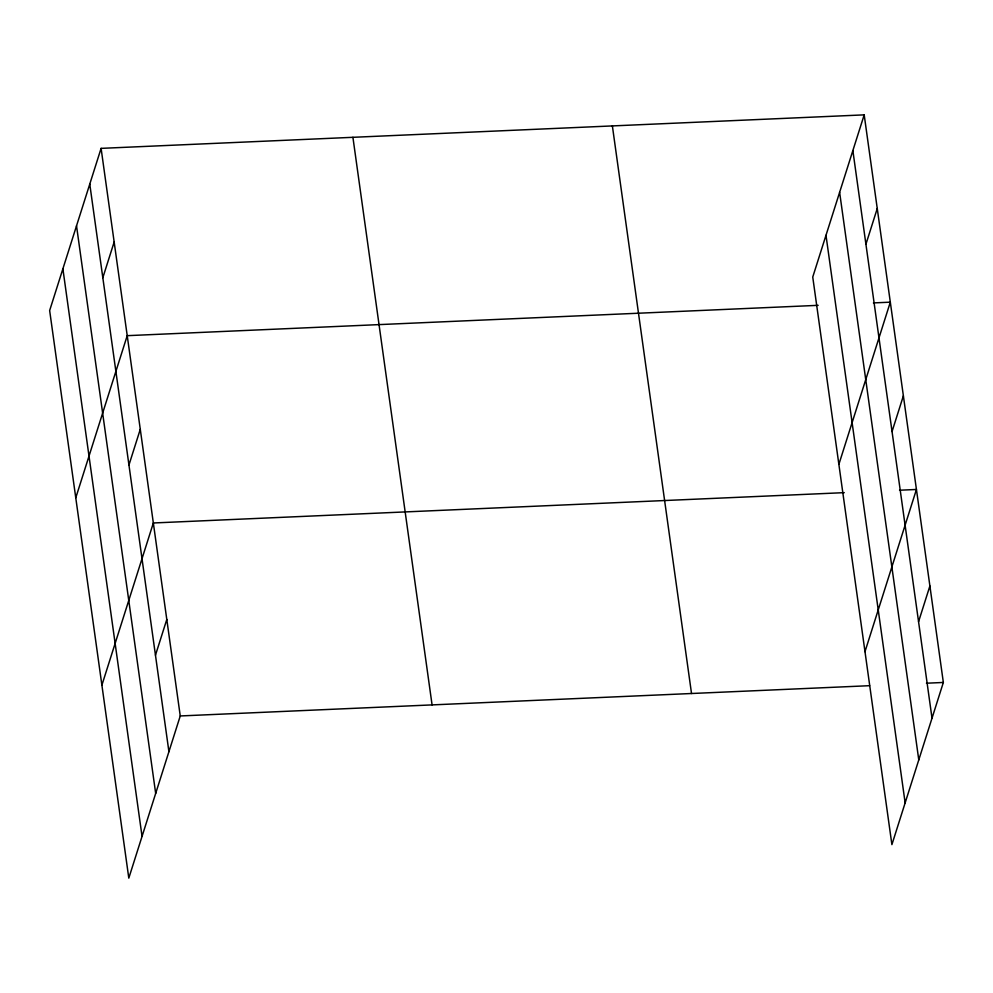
<?xml version="1.0" encoding="UTF-8"?>
<svg xmlns="http://www.w3.org/2000/svg" width="993" height="993" viewBox="0 0 993 993"><rect width="100%" height="100%" fill="white"/><g stroke="black" fill="none" stroke-linecap="round" stroke-linejoin="round"><path stroke-width="1.49" d="M101.1 148.367L49.65 310.536L128.805 878.135L180.254 715.953L101.1 148.367L864.195 114.865L943.35 682.464L891.9 844.633L812.746 277.047L864.195 114.865M102.825 277.742L114.158 242.019M75.766 497.841L127.216 335.671L818.145 305.335M128.941 465.047L140.274 429.324M101.894 685.158L153.344 522.976L844.273 492.652M155.467 655.194L166.799 619.471M865.921 244.241L877.253 208.518M838.874 464.352L890.311 302.17L873.43 302.915M892.049 431.545L903.382 395.822M864.99 651.656L916.44 489.475L899.546 490.219M918.562 621.692L929.895 585.969M180.254 715.953L869.645 685.691M926.457 683.209L943.35 682.464M852.863 150.588L932.017 718.187M839.619 192.319L918.786 759.918M825.99 235.316L905.144 802.915M612.371 125.912L691.525 693.511M352.912 137.307L432.079 704.906M89.767 184.09L168.922 751.689M76.523 225.821L155.678 793.419M62.882 268.805L142.049 836.404"/></g></svg>
